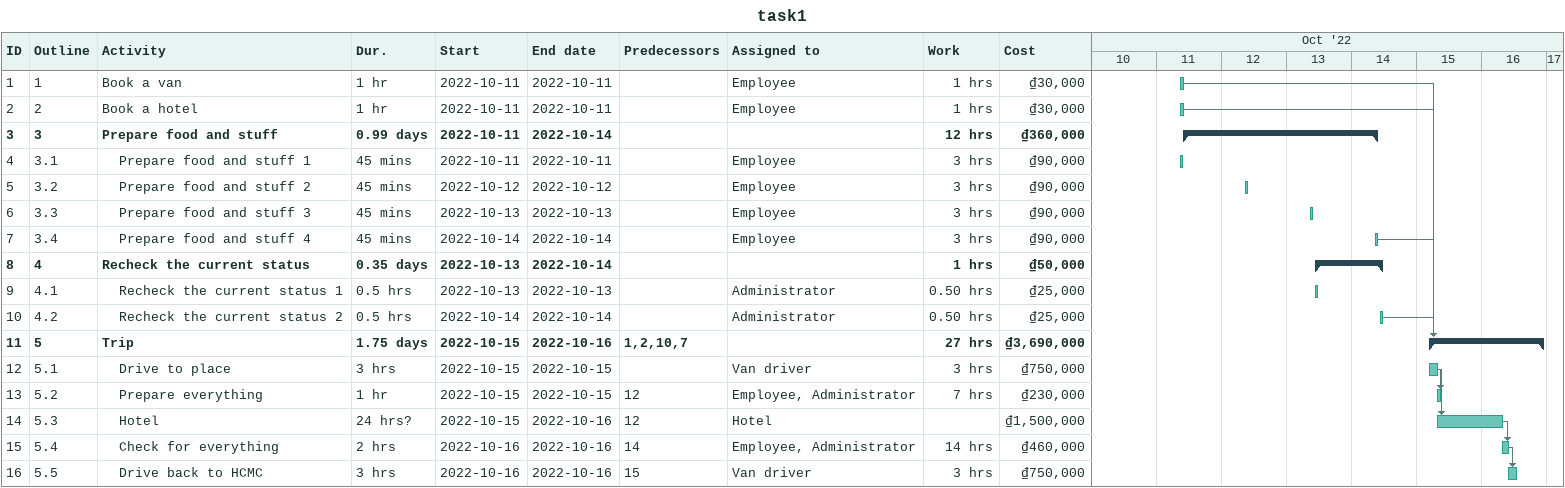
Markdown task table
task1

| ID | WBS | Task | Duration | Start | Finish | Predecessors | Resources | Work (h) | Cost (₫) |
|---|---|---|---|---|---|---|---|---|---|
| 1 | 1 | Book a van | 1h | 2022-10-11 | 2022-10-11 |  | Employee | 1 | 30000 |
| 2 | 2 | Book a hotel | 1h | 2022-10-11 | 2022-10-11 |  | Employee | 1 | 30000 |
| 3 | 3 | **Prepare food and stuff** | 0.99d | 2022-10-11 | 2022-10-14 |  |  | 12 | 360000 |
| 4 | 3.1 | Prepare food and stuff 1 | 45min | 2022-10-11 | 2022-10-11 |  | Employee | 3 | 90000 |
| 5 | 3.2 | Prepare food and stuff 2 | 45min | 2022-10-12 | 2022-10-12 |  | Employee | 3 | 90000 |
| 6 | 3.3 | Prepare food and stuff 3 | 45min | 2022-10-13 | 2022-10-13 |  | Employee | 3 | 90000 |
| 7 | 3.4 | Prepare food and stuff 4 | 45min | 2022-10-14 | 2022-10-14 |  | Employee | 3 | 90000 |
| 8 | 4 | **Recheck the current status** | 0.35d | 2022-10-13 | 2022-10-14 |  |  | 1 | 50000 |
| 9 | 4.1 | Recheck the current status 1 | 0.5h | 2022-10-13 | 2022-10-13 |  | Administrator | 0.50 | 25000 |
| 10 | 4.2 | Recheck the current status 2 | 0.5h | 2022-10-14 | 2022-10-14 |  | Administrator | 0.50 | 25000 |
| 11 | 5 | **Trip** | 1.75d | 2022-10-15 | 2022-10-16 | 1, 2, 10, 7 |  | 27 | 3690000 |
| 12 | 5.1 | Drive to place | 3h | 2022-10-15 | 2022-10-15 |  | Van driver | 3 | 750000 |
| 13 | 5.2 | Prepare everything | 1h | 2022-10-15 | 2022-10-15 | 12 | Employee, Administrator | 7 | 230000 |
| 14 | 5.3 | Hotel | 24h? | 2022-10-15 | 2022-10-16 | 12 | Hotel |  | 1500000 |
| 15 | 5.4 | Check for everything | 2h | 2022-10-16 | 2022-10-16 | 14 | Employee, Administrator | 14 | 460000 |
| 16 | 5.5 | Drive back to HCMC | 3h | 2022-10-16 | 2022-10-16 | 15 | Van driver | 3 | 750000 |
